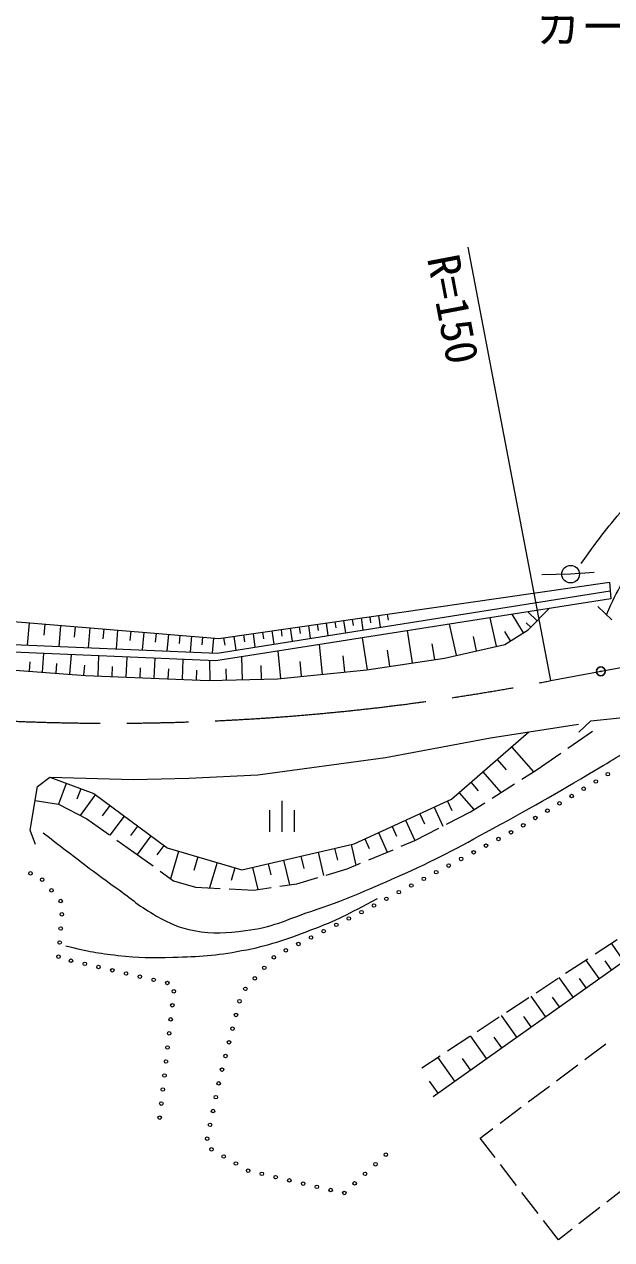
# Model space of a CAD drawing. Units: millimetres, scale not verified. Extents: x 40000 to 680000, y 20000 to 380000.
# Drawn here: x 118962 to 152232, y 252278 to 321123 of the extents above; entities that cross this region are included whole.
import ezdxf
from ezdxf.enums import TextEntityAlignment as Align

# ---------------------------------------------------------------- set-up
doc = ezdxf.new("R2010")
doc.units = ezdxf.units.MM
doc.header["$LTSCALE"] = 1000
doc.header["$PDMODE"] = 32
doc.header["$PDSIZE"] = 500
doc.linetypes.add('CHAIN', pattern=[18.5, 12, -1.5, 3.5, -1.5])
for name, color, linetype, lineweight in [('M-BMK', 2, 'CHAIN', 13), ('M-STR-HTXT', 7, 'Continuous', 13), ('M-WORK', 1, 'Continuous', 13)]:
    doc.layers.add(name, color=color, linetype=linetype, lineweight=lineweight)
doc.layers.add('M-OTRS', color=6, linetype='Continuous')
doc.styles.add('ＭＳ ゴシック', font='')
doc.styles.get('ＭＳ ゴシック').set_extended_font_data('MS Gothic')

msp = doc.modelspace()

# ---------------------------------------------------------------- linework, layer by layer
at = {"layer": 'M-BMK'}
msp.add_line((148783, 283945), (214049, 296198), dxfattribs=at)
msp.add_arc((123855, 411533), 130000, 264.45219, 281.05528, dxfattribs=at)
at = {"layer": 'M-OTRS'}
msp.add_point((151618, 284472), dxfattribs=at)
at = {"layer": 'M-STR-HTXT'}
msp.add_line((148783, 283945), (144106, 308504), dxfattribs=at)
at = {"layer": 'M-WORK'}
for p, q in [((149906, 289976), (148272, 289941)), ((151238, 290065), (149906, 289976)), ((129977, 286330), (152117, 289529)), ((152117, 289529), (152188, 288587)), ((152188, 288587), (129814, 285066)), ((129881, 285510), (152154, 289033)), ((112248, 287795), (129977, 286330)), ((148009, 287331), (147488, 287848)), ((147505, 286824), (148713, 288041)), ((151447, 288146), (152240, 287388)), ((119236, 287217), (119131, 285953)), ((120121, 287144), (120069, 286512)), ((135553, 287135), (135605, 286776)), ((136056, 287208), (136157, 286503)), ((136550, 287280), (136601, 286927)), ((137045, 287351), (137145, 286659)), ((137540, 287423), (137590, 287077)), ((138035, 287494), (138133, 286816)), ((138530, 287566), (138579, 287226)), ((139025, 287637), (139121, 286972)), ((139520, 287709), (139568, 287376)), ((143451, 285381), (143051, 287150)), ((145715, 285894), (145348, 287511)), ((147240, 286659), (146590, 287707)), ((147647, 286967), (147387, 287225)), ((121006, 287071), (120908, 285880)), ((121840, 287002), (121791, 286406)), ((122674, 286933), (122581, 285811)), ((123460, 286868), (123413, 286307)), ((124245, 286803), (124158, 285746)), ((124986, 286742), (124942, 286214)), ((125726, 286681), (125643, 285685)), ((126423, 286623), (126382, 286125)), ((127120, 286566), (127043, 285627)), ((127777, 286511), (127739, 286042)), ((128434, 286457), (128361, 285573)), ((129053, 286406), (129017, 285964)), ((130832, 286453), (130944, 285679)), ((131375, 286532), (131431, 286144)), ((131917, 286610), (132027, 285850)), ((132449, 286687), (132504, 286307)), ((132981, 286764), (133089, 286018)), ((133503, 286839), (133557, 286466)), ((134025, 286915), (134131, 286183)), ((134538, 286989), (134591, 286623)), ((135050, 287063), (135154, 286344)), ((140951, 284951), (140675, 286776)), ((144583, 285638), (144400, 286446)), ((146173, 285998), (147505, 286824)), ((146507, 286205), (146182, 286729)), ((129814, 285066), (110282, 285898)), ((110290, 286317), (129881, 285510)), ((129672, 286355), (129603, 285522)), ((130253, 286370), (130313, 285956)), ((135847, 284308), (135679, 285989)), ((138397, 284564), (138123, 286374)), ((142206, 285141), (142070, 286037)), ((142763, 285226), (146173, 285998)), ((119994, 284421), (120072, 285481)), ((121547, 284306), (121629, 285415)), ((123139, 284210), (123187, 285349)), ((124732, 284143), (124780, 285281)), ((126323, 284076), (126371, 285213)), ((127914, 284009), (127962, 285145)), ((129498, 283950), (129467, 285081)), ((131315, 283999), (131279, 285297)), ((133492, 284072), (133337, 285621)), ((134670, 284190), (134585, 285031)), ((137122, 284435), (137031, 285346)), ((138367, 284560), (142763, 285226)), ((139674, 284758), (139536, 285670)), ((116335, 284693), (122436, 284240)), ((119252, 284476), (119291, 285006)), ((120770, 284364), (120811, 284918)), ((122342, 284247), (122384, 284815)), ((123935, 284177), (123959, 284746)), ((125528, 284110), (125551, 284678)), ((127119, 284043), (127143, 284611)), ((128706, 283976), (128730, 284541)), ((130406, 283974), (130388, 284623)), ((132404, 284029), (132383, 284807)), ((133306, 284053), (138367, 284560)), ((122436, 284240), (129389, 283947)), ((129389, 283947), (133306, 284053)), ((150375, 281021), (151050, 281660)), ((151050, 281660), (156218, 282211)), ((143157, 277224), (147531, 281042)), ((145369, 280713), (150355, 281472)), ((149757, 280118), (151149, 281075)), ((139415, 279594), (145369, 280713)), ((132189, 278615), (139415, 279594)), ((146562, 280196), (147799, 278780)), ((147952, 278877), (149344, 279834)), ((145746, 279484), (146255, 278901)), ((147149, 278368), (147952, 278877)), ((119704, 277955), (120403, 278476)), ((120403, 278476), (125155, 278348)), ((120403, 278476), (122896, 277543)), ((125155, 278348), (128272, 278428)), ((128272, 278428), (132189, 278615)), ((144258, 278185), (144677, 277705)), ((144930, 278771), (145948, 277605)), ((119290, 275469), (119704, 277955)), ((121339, 278126), (120896, 276942)), ((122168, 277816), (121946, 277224)), ((122982, 277480), (122119, 276314)), ((122896, 277543), (127052, 274466)), ((143586, 277599), (144424, 276639)), ((145461, 277296), (146727, 278100)), ((119572, 277163), (120903, 276941)), ((120903, 276941), (122497, 276120)), ((123798, 276876), (123367, 276293)), ((133573, 275380), (133573, 277130)), ((137642, 274706), (143157, 277224)), ((142175, 276775), (142664, 275704)), ((142925, 277118), (143170, 276582)), ((144236, 276519), (145038, 277029)), ((122497, 276120), (123791, 275205)), ((124614, 276272), (123813, 275190)), ((132873, 275380), (132873, 276605)), ((134273, 275380), (134273, 276605)), ((141368, 276407), (141631, 275830)), ((142879, 275815), (144236, 276519)), ((119586, 274664), (119290, 275469)), ((125371, 275711), (124971, 275170)), ((139789, 275686), (140040, 275135)), ((140560, 276038), (141087, 274885)), ((141079, 274881), (142435, 275585)), ((124200, 274916), (125494, 274002)), ((126129, 275150), (125352, 274102)), ((131288, 273228), (137642, 274706)), ((138249, 274983), (138500, 274435)), ((139017, 275334), (139521, 274232)), ((140314, 274562), (141079, 274881)), ((125494, 274002), (126251, 273450)), ((126863, 274607), (126474, 274083)), ((127052, 274466), (131288, 273228)), ((127702, 274276), (127248, 272723)), ((134628, 274005), (134790, 273306)), ((135606, 274232), (135916, 272901)), ((136538, 274449), (136693, 273784)), ((137470, 274666), (137743, 273491)), ((138468, 273793), (139853, 274370)), ((128790, 273958), (128563, 273182)), ((129877, 273640), (129457, 272205)), ((130882, 273346), (130672, 272629)), ((131896, 273369), (132187, 272116)), ((132773, 273573), (132919, 272947)), ((133650, 273777), (133975, 272380)), ((137242, 273282), (138007, 273601)), ((126655, 273155), (127412, 272603)), ((134405, 272443), (135584, 272792)), ((136064, 272934), (137242, 273282)), ((127412, 272603), (128651, 272243)), ((128651, 272243), (130060, 272176)), ((130559, 272152), (131968, 272084)), ((131968, 272084), (132939, 272227)), ((133434, 272300), (134405, 272443)), ((151296, 268465), (152550, 269289)), ((142112, 260382), (154460, 269153)), ((152927, 268064), (152214, 269068)), ((149625, 267367), (150878, 268191)), ((151521, 267065), (150771, 268121)), ((152224, 267565), (151867, 268067)), ((150044, 266016), (149256, 267125)), ((147953, 266269), (149207, 267093)), ((150782, 266541), (150408, 267068)), ((146282, 265171), (147535, 265995)), ((148491, 264913), (147663, 266079)), ((149267, 265464), (148873, 266019)), ((144610, 264073), (145864, 264897)), ((146859, 263754), (145989, 264979)), ((147675, 264333), (147261, 264916)), ((142939, 262975), (144192, 263798)), ((145144, 262536), (144230, 263823)), ((146002, 263145), (145567, 263757)), ((150707, 262480), (151907, 263380)), ((141477, 262014), (142521, 262700)), ((143342, 261255), (142381, 262608)), ((144243, 261895), (143786, 262539)), ((149107, 261279), (150307, 262180)), ((142395, 260583), (141914, 261259)), ((147507, 260079), (148707, 260979)), ((145908, 258879), (147107, 259779)), ((144780, 258033), (145508, 258579)), ((145625, 256938), (144780, 258033)), ((146846, 255354), (145930, 256542)), ((148067, 253770), (147151, 254958)), ((153146, 255326), (151961, 254407)), ((151566, 254100), (150380, 253181)), ((149216, 252278), (148372, 253374)), ((149985, 252875), (149216, 252278))]:
    msp.add_line(p, q, dxfattribs=at)
for centre, radius in [((149906, 289976), 500), ((151330, 278235), 100), ((152015, 278648), 100), ((149961, 277407), 100), ((150646, 277821), 100), ((149276, 276993), 100), ((147907, 276165), 100), ((148592, 276579), 100), ((146528, 275355), 100), ((147222, 275752), 100), ((145117, 274601), 100), ((145822, 274978), 100), ((144411, 274224), 100), ((143000, 273470), 100), ((143706, 273847), 100), ((119311, 273027), 100), ((119973, 272669), 100), ((141589, 272716), 100), ((142294, 273093), 100), ((120498, 272065), 100), ((140177, 271962), 100), ((140883, 272339), 100), ((121023, 271461), 100), ((138766, 271208), 100), ((139472, 271585), 100), ((121084, 270704), 100), ((137346, 270472), 100), ((138060, 270833), 100), ((121022, 269907), 100), ((136631, 270112), 100), ((120960, 269109), 100), ((135203, 269392), 100), ((135917, 269752), 100), ((133774, 268672), 100), ((134488, 269032), 100), ((120898, 268311), 100), ((121607, 268080), 100), ((122386, 267900), 100), ((123166, 267720), 100), ((133092, 268269), 100), ((123945, 267540), 100), ((124725, 267360), 100), ((125504, 267180), 100), ((132018, 267083), 100), ((132555, 267676), 100), ((126284, 267000), 100), ((127063, 266820), 100), ((127431, 266349), 100), ((131481, 266490), 100), ((131152, 265785), 100), ((127342, 265554), 100), ((130953, 265010), 100), ((127253, 264759), 100), ((127164, 263964), 100), ((130755, 264235), 100), ((127075, 263168), 100), ((130556, 263460), 100), ((126986, 262373), 100), ((130358, 262685), 100), ((126898, 261578), 100), ((130159, 261910), 100), ((129974, 261132), 100), ((126809, 260783), 100), ((129811, 260349), 100), ((126720, 259988), 100), ((129648, 259566), 100), ((126631, 259193), 100), ((129484, 258783), 100), ((129321, 258000), 100), ((129565, 257397), 100), ((130256, 256994), 100), ((139439, 257094), 100), ((130947, 256591), 100), ((131638, 256189), 100), ((132417, 256006), 100), ((138261, 256010), 100), ((138850, 256552), 100), ((133196, 255823), 100), ((133975, 255640), 100), ((134753, 255456), 100), ((137673, 255469), 100), ((135532, 255273), 100), ((136311, 255090), 100), ((137084, 254927), 100)]:
    msp.add_circle(centre, radius, dxfattribs=at)
for points, knots in [([(151932, 287682), (152325, 288558), (152461, 288820), (152856, 289519), (153449, 290566), (153886, 291091), (154609, 292053), (155277, 292942), (155694, 293409), (156456, 294220), (157514, 295345), (158111, 295981), (159297, 296970), (160623, 298074), (161382, 298686), (162841, 299607), (164573, 300700), (165631, 301168), (167450, 302111), (169536, 303193), (170726, 303756), (172831, 304802), (175678, 306216), (177272, 307008), (180131, 308398), (181721, 309172), (182222, 309416), (184207, 310370)], [0, 0, 0, 0, 1, 1, 1, 2, 2, 2, 3, 3, 3, 4, 4, 4, 5, 5, 5, 6, 6, 6, 7, 7, 7, 8, 8, 8, 9, 9, 9, 9]), ([(150510, 290580), (151651, 292172), (152000, 292651), (153080, 293875), (154224, 295172), (154928, 295847), (156224, 296992), (157711, 298305), (158558, 299038), (160193, 300162), (162154, 301510), (163368, 302086), (165442, 303252), (167300, 304298), (168375, 304822), (170264, 305810), (172503, 306982), (173218, 307343), (176018, 308767)], [0, 0, 0, 0, 1, 1, 1, 2, 2, 2, 3, 3, 3, 4, 4, 4, 5, 5, 5, 6, 6, 6, 6]), ([(120038, 275326), (122009, 273801), (122522, 273384), (124167, 272209), (125055, 271575), (125500, 271134), (126458, 270611), (127242, 270183), (127712, 269953), (128589, 269785), (129703, 269572), (130367, 269650), (131493, 269785), (132990, 269964), (133768, 270392), (135196, 270877), (137159, 271545), (138229, 272008), (140125, 272849), (142277, 273804), (143437, 274442), (145506, 275566), (147972, 276905), (149327, 277703), (151740, 279136), (152905, 279827), (153278, 280048), (154711, 280923)], [0, 0, 0, 0, 1, 1, 1, 2, 2, 2, 3, 3, 3, 4, 4, 4, 5, 5, 5, 6, 6, 6, 7, 7, 7, 8, 8, 8, 9, 9, 9, 9]), ([(121307, 268916), (122669, 268604), (123092, 268511), (124256, 268383), (125470, 268250), (126160, 268241), (127382, 268277), (128907, 268320), (129771, 268368), (131271, 268650), (132844, 268945), (133701, 269252), (135196, 269822), (136715, 270401), (137250, 270688), (138961, 271598)], [0, 0, 0, 0, 1, 1, 1, 2, 2, 2, 3, 3, 3, 4, 4, 4, 5, 5, 5, 5])]:
    msp.add_open_spline(points, degree=3, knots=knots, dxfattribs=at)

# ---------------------------------------------------------------- texts
at = {"layer": 'M-STR-HTXT', "style": 'ＭＳ ゴシック'}
msp.add_text('ガードレール', height=1833, dxfattribs=at).set_placement((155500, 321000), align=Align.MIDDLE_CENTER)
msp.add_text('R=150', height=1833, rotation=280.782, dxfattribs=at).set_placement((143257, 304988), align=Align.MIDDLE_CENTER)

doc.saveas('drawing.dxf')
